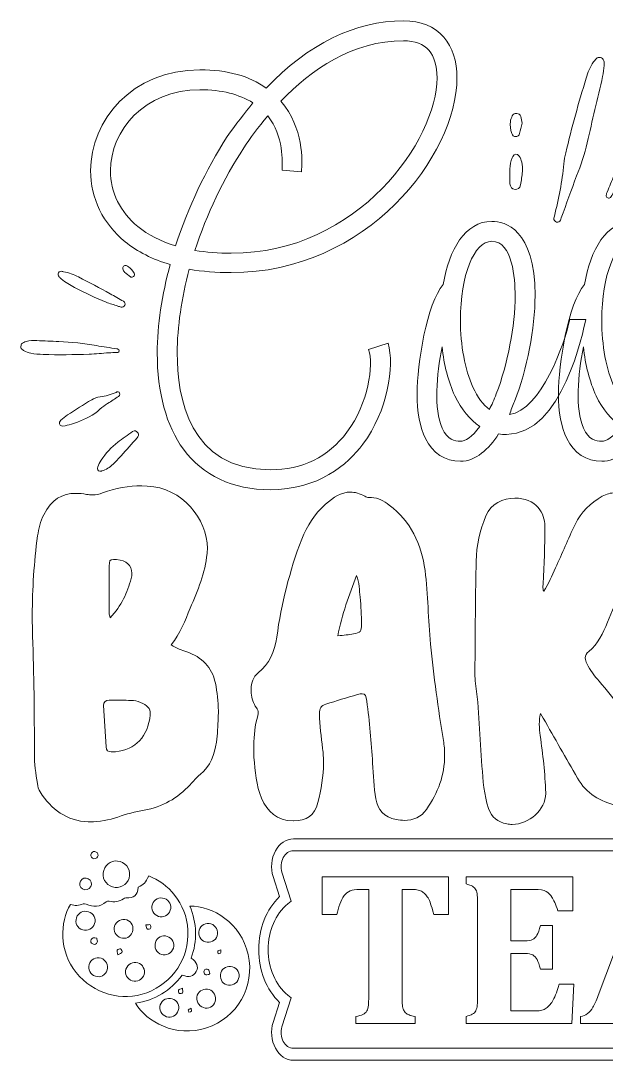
# Model space of a CAD drawing. Header units: inches. Extents: x 77 to 1003, y -951 to -129.
# Drawn here: x 77 to 540, y -951 to -129 of the extents above; entities that cross this region are included whole.
import ezdxf

# ---------------------------------------------------------------- set-up
doc = ezdxf.new("R2010")
doc.units = ezdxf.units.IN
doc.header["$MEASUREMENT"] = 0
doc.layers.add('Layer 1', color=7, linetype='Continuous')

# ---------------------------------------------------------------- blocks, each defined once
blk = doc.blocks.new('block 4')
at = {"layer": 'Layer 1', "lineweight": 0}
for points, knots in [([(206, -467.91), (192.49, -449.45), (185.29, -423.33), (185.29, -391.82), (185.29, -369.76), (188.89, -345.89), (195.64, -322.03), (181.69, -317.98), (169.53, -311.68), (160.08, -304.02), (142.52, -289.62), (132.61, -269.81), (132.61, -247.74), (132.61, -208.57), (165.03, -168.05), (219.06, -168.05), (240.67, -168.05), (258.23, -173.01), (271.28, -182.46), (304.6, -147.79), (341.97, -129.33), (379.79, -129.33), (393.29, -129.33), (404.55, -133.83), (411.75, -142.39), (418.51, -150.04), (422.11, -161.3), (422.11, -174.36), (422.11, -235.59), (350.97, -328.34), (243.82, -328.34), (232.11, -328.34), (220.86, -327.43), (210.5, -325.63), (204.65, -348.6), (201.05, -371.11), (201.05, -391.82), (201.05, -426.49), (210.5, -484.11), (274.43, -484.11), (300.1, -484.11), (320.36, -474.21), (335.21, -454.4), (352.32, -431.44), (356.38, -401.27), (352.32, -389.12), (352.32, -389.12), (367.63, -384.16), (367.63, -384.16), (373.03, -402.17), (367.18, -437.74), (347.82, -463.86), (335.66, -480.06), (312.7, -499.87), (274.43, -499.87), (244.72, -499.87), (221.31, -488.62), (206, -467.91)], [0, 0, 0, 0, 1, 1, 1, 2, 2, 2, 3, 3, 3, 4, 4, 4, 5, 5, 5, 6, 6, 6, 7, 7, 7, 8, 8, 8, 9, 9, 9, 10, 10, 10, 11, 11, 11, 12, 12, 12, 13, 13, 13, 14, 14, 14, 15, 15, 15, 16, 16, 16, 17, 17, 17, 18, 18, 18, 19, 19, 19, 19]), ([(243.82, -313.03), (344.67, -313.03), (406.35, -222.98), (406.35, -174.36), (406.35, -164.9), (404.1, -157.7), (400.05, -152.74), (395.55, -147.79), (388.79, -145.09), (379.79, -145.09), (339.72, -145.09), (306.85, -168.05), (282.99, -192.81), (301, -213.98), (300.1, -240.54), (299.2, -248.64), (299.2, -248.64), (283.89, -247.29), (283.89, -247.29), (284.34, -240.99), (285.24, -220.73), (272.63, -204.52), (264.98, -213.53), (258.68, -222.08), (253.72, -229.73), (237.51, -254.05), (224.46, -282.41), (215, -310.78), (224.01, -312.13), (233.46, -313.03), (243.82, -313.03)], [0, 0, 0, 0, 1, 1, 1, 2, 2, 2, 3, 3, 3, 4, 4, 4, 5, 5, 5, 6, 6, 6, 7, 7, 7, 8, 8, 8, 9, 9, 9, 10, 10, 10, 10]), ([(148.37, -247.74), (148.37, -264.85), (156.02, -280.61), (169.98, -291.87), (178.08, -298.62), (187.99, -303.57), (199.7, -307.17), (209.6, -277.01), (223.56, -247.29), (240.67, -220.73), (247.42, -211.28), (254.17, -202.27), (260.93, -194.17), (250.12, -187.41), (236.16, -183.81), (219.06, -183.81), (174.93, -183.81), (148.37, -216.23), (148.37, -247.74)], [0, 0, 0, 0, 1, 1, 1, 2, 2, 2, 3, 3, 3, 4, 4, 4, 5, 5, 5, 6, 6, 6, 6]), ([(397.34, -459.35), (392.83, -450.8), (390.58, -438.64), (390.58, -423.78), (390.58, -401.27), (398.24, -352.2), (411.29, -337.79), (415.8, -310.33), (428.4, -287.81), (449.56, -287.81), (459.92, -287.81), (483.78, -293.67), (483.78, -346.34), (483.78, -372.46), (477.48, -404.42), (467.57, -430.09), (466.22, -433.24), (464.87, -436.84), (463.52, -440.44), (488.73, -437.29), (507.19, -384.16), (511.24, -365.25), (511.24, -365.25), (523.85, -365.25), (523.85, -365.25), (522.05, -374.26), (505.39, -456.2), (461.27, -456.2), (459.02, -456.2), (457.22, -456.2), (454.97, -455.75), (447.31, -467.91), (436.96, -477.36), (424.8, -477.36), (412.64, -477.36), (402.74, -471.06), (397.34, -459.35)], [0, 0, 0, 0, 1, 1, 1, 2, 2, 2, 3, 3, 3, 4, 4, 4, 5, 5, 5, 6, 6, 6, 7, 7, 7, 8, 8, 8, 9, 9, 9, 10, 10, 10, 11, 11, 11, 12, 12, 12, 12]), ([(508.99, -459.35), (504.48, -450.8), (502.23, -438.64), (502.23, -423.78), (502.23, -401.27), (509.89, -352.2), (522.94, -337.79), (527.44, -310.33), (540.05, -287.81), (561.21, -287.81), (571.57, -287.81), (595.43, -293.67), (595.43, -346.34), (595.43, -372.46), (589.12, -404.42), (579.22, -430.09), (577.87, -433.24), (576.52, -436.84), (575.17, -440.44), (600.38, -437.29), (618.84, -384.16), (622.89, -365.25), (622.89, -365.25), (635.5, -365.25), (635.5, -365.25), (633.7, -374.26), (617.04, -456.2), (572.92, -456.2), (570.67, -456.2), (568.87, -456.2), (566.61, -455.75), (558.96, -467.91), (548.6, -477.36), (536.45, -477.36), (524.29, -477.36), (514.39, -471.06), (508.99, -459.35)], [0, 0, 0, 0, 1, 1, 1, 2, 2, 2, 3, 3, 3, 4, 4, 4, 5, 5, 5, 6, 6, 6, 7, 7, 7, 8, 8, 8, 9, 9, 9, 10, 10, 10, 11, 11, 11, 12, 12, 12, 12]), ([(424.8, -365.7), (424.8, -385.96), (428.4, -404.87), (434.7, -418.83), (438.31, -426.94), (442.81, -432.79), (447.76, -436.39), (449.56, -432.79), (451.36, -428.74), (453.16, -424.23), (462.17, -400.37), (468.02, -370.66), (468.02, -346.34), (468.02, -333.29), (466.22, -303.57), (449.56, -303.57), (435.61, -303.57), (424.8, -330.59), (424.8, -365.7)], [0, 0, 0, 0, 1, 1, 1, 2, 2, 2, 3, 3, 3, 4, 4, 4, 5, 5, 5, 6, 6, 6, 6]), ([(536.45, -365.7), (536.45, -385.96), (540.05, -404.87), (546.35, -418.83), (549.96, -426.94), (554.46, -432.79), (559.41, -436.39), (561.21, -432.79), (563.01, -428.74), (564.81, -424.23), (573.82, -400.37), (579.67, -370.66), (579.67, -346.34), (579.67, -333.29), (577.87, -303.57), (561.21, -303.57), (547.25, -303.57), (536.45, -330.59), (536.45, -365.7)], [0, 0, 0, 0, 1, 1, 1, 2, 2, 2, 3, 3, 3, 4, 4, 4, 5, 5, 5, 6, 6, 6, 6]), ([(410.39, -451.25), (414.44, -460.7), (420.3, -461.6), (424.8, -461.6), (428.4, -461.6), (434.25, -458.45), (440.11, -449.9), (432.45, -444.95), (425.7, -436.39), (420.3, -425.58), (415.35, -414.78), (411.74, -401.27), (410.39, -386.87), (405.89, -409.38), (403.64, -435.94), (410.39, -451.25)], [0, 0, 0, 0, 1, 1, 1, 2, 2, 2, 3, 3, 3, 4, 4, 4, 5, 5, 5, 5]), ([(522.04, -451.25), (526.09, -460.7), (531.95, -461.6), (536.45, -461.6), (540.05, -461.6), (545.9, -458.45), (551.76, -449.9), (544.1, -444.95), (537.35, -436.39), (531.95, -425.58), (526.99, -414.78), (523.39, -401.27), (522.04, -386.87), (517.54, -409.38), (515.29, -435.94), (522.04, -451.25)], [0, 0, 0, 0, 1, 1, 1, 2, 2, 2, 3, 3, 3, 4, 4, 4, 5, 5, 5, 5])]:
    blk.add_open_spline(points, degree=3, knots=knots, dxfattribs=at)
blk = doc.blocks.new('block 6')
at = {"layer": 'Layer 1', "lineweight": 0}
for points, knots in [([(130.73, -762.27), (113.82, -761.71), (101.66, -752.34), (92.71, -738.64), (91.45, -736.83), (90.9, -734.31), (90.62, -732.08), (89.36, -724.25), (88.24, -716.28), (88.24, -708.32), (88.24, -708.32), (88.24, -706.92), (88.24, -706.92), (88.24, -676.45), (87.96, -645.98), (86.84, -615.51), (86.7, -610.06), (86.56, -604.47), (86.56, -599.02), (86.56, -578.06), (87.96, -557.23), (90.76, -536.41), (91.59, -530.68), (92.99, -524.95), (95.65, -519.64), (101.94, -507.34), (110.18, -502.73), (120.94, -502.73), (123.6, -502.73), (126.54, -503), (129.47, -503.56), (131.15, -503.84), (132.69, -503.98), (134.22, -503.98), (136.88, -503.98), (139.53, -503.56), (142.05, -502.45), (152.25, -498.39), (162.73, -496.86), (173.22, -496.86), (173.22, -496.86), (177.41, -496.99), (177.41, -496.99), (205.08, -498.25), (224.93, -522.99), (224.93, -546.33), (224.93, -547.59), (224.79, -548.99), (224.65, -550.38), (223.11, -565.62), (217.38, -579.59), (211.37, -593.43), (207.18, -603.21), (203.68, -613.56), (196.28, -622.36), (200.75, -625.44), (204.66, -626.56), (208.58, -627.95), (220.46, -632.15), (228.42, -639.83), (231.22, -652.69), (232.75, -659.96), (233.59, -667.22), (233.59, -674.63), (233.59, -674.63), (233.45, -680.22), (233.45, -680.22), (233.17, -686.51), (232.89, -692.94), (232.06, -699.37), (230.66, -709.15), (227.3, -718.1), (219.2, -724.81), (216.26, -727.18), (213.89, -730.26), (211.23, -733.05), (201.31, -743.68), (189.43, -750.52), (175.03, -753.18), (167.91, -754.44), (160.92, -756.12), (154.21, -758.49), (147.08, -761), (139.53, -762.27), (131.99, -762.27), (131.99, -762.27), (130.73, -762.27), (130.73, -762.27)], [0, 0, 0, 0, 1, 1, 1, 2, 2, 2, 3, 3, 3, 4, 4, 4, 5, 5, 5, 6, 6, 6, 7, 7, 7, 8, 8, 8, 9, 9, 9, 10, 10, 10, 11, 11, 11, 12, 12, 12, 13, 13, 13, 14, 14, 14, 15, 15, 15, 16, 16, 16, 17, 17, 17, 18, 18, 18, 19, 19, 19, 20, 20, 20, 21, 21, 21, 22, 22, 22, 23, 23, 23, 24, 24, 24, 25, 25, 25, 26, 26, 26, 27, 27, 27, 28, 28, 28, 29, 29, 29, 29]), ([(292.59, -761.57), (279.73, -761.57), (272.46, -754.3), (267.71, -743.68), (263.38, -733.47), (262.54, -722.29), (261.7, -711.39), (261.7, -711.39), (261.7, -702.03), (261.7, -702.03), (261.7, -694.06), (262.4, -686.09), (264.64, -678.55), (264.92, -677.71), (265.06, -676.87), (265.06, -676.03), (265.06, -674.63), (264.64, -673.37), (263.66, -672.12), (261.14, -668.76), (260.03, -664.71), (259.61, -660.66), (259.47, -659.54), (259.47, -658.42), (259.47, -657.44), (259.47, -652.41), (261, -647.94), (265.06, -644.58), (274, -637.18), (278.06, -628.09), (279.73, -616.35), (283.36, -589.94), (289.79, -564.08), (299.44, -539.06), (303.49, -528.3), (309.78, -519.08), (318.17, -511.39), (324.32, -505.8), (330.75, -501.75), (337.87, -501.75), (341.51, -501.75), (345.28, -502.73), (349.33, -505.1), (350.31, -505.66), (351.43, -506.08), (352.55, -506.08), (352.55, -506.08), (354.5, -506.08), (354.5, -506.08), (359.96, -506.08), (364.29, -508.74), (368.48, -511.95), (385.67, -524.81), (394.06, -542.7), (396.85, -563.66), (399.51, -582.95), (399.23, -602.52), (401.18, -621.8), (403.84, -647.38), (407.19, -672.68), (411.39, -697.97), (412.09, -702.03), (412.37, -705.94), (412.37, -709.71), (412.37, -725.23), (407.19, -739.48), (397.97, -752.48), (393.78, -758.63), (387.63, -761.14), (380.5, -761.14), (378.54, -761.14), (376.31, -761), (374.07, -760.59), (364.43, -758.77), (359.54, -752.76), (358, -744.24), (356.46, -734.87), (356.18, -725.37), (355.48, -715.86), (354.36, -699.51), (353.11, -683.16), (350.87, -666.94), (350.31, -662.75), (349.61, -661.07), (347.24, -661.07), (346.26, -661.07), (345.14, -661.35), (343.46, -661.77), (335.08, -664.01), (326.83, -666.81), (318.45, -669.32), (314.67, -670.44), (313.41, -672.95), (313.41, -676.87), (313.69, -686.09), (314.81, -695.32), (315.93, -704.4), (316.49, -708.18), (316.63, -711.95), (316.63, -715.72), (316.63, -726.35), (314.95, -736.69), (312.3, -747.03), (309.78, -757.37), (303.21, -761.57), (292.87, -761.57), (292.87, -761.57), (292.59, -761.57), (292.59, -761.57)], [0, 0, 0, 0, 1, 1, 1, 2, 2, 2, 3, 3, 3, 4, 4, 4, 5, 5, 5, 6, 6, 6, 7, 7, 7, 8, 8, 8, 9, 9, 9, 10, 10, 10, 11, 11, 11, 12, 12, 12, 13, 13, 13, 14, 14, 14, 15, 15, 15, 16, 16, 16, 17, 17, 17, 18, 18, 18, 19, 19, 19, 20, 20, 20, 21, 21, 21, 22, 22, 22, 23, 23, 23, 24, 24, 24, 25, 25, 25, 26, 26, 26, 27, 27, 27, 28, 28, 28, 29, 29, 29, 30, 30, 30, 31, 31, 31, 32, 32, 32, 33, 33, 33, 34, 34, 34, 35, 35, 35, 36, 36, 36, 36]), ([(461.44, -763.94), (454.45, -762.54), (449.42, -758.77), (447.04, -751.78), (443.41, -740.88), (442.71, -729.56), (441.87, -718.38), (440.2, -695.88), (439.64, -673.37), (436.56, -651.01), (436.28, -648.5), (436.14, -645.84), (436.14, -643.19), (436.14, -639.41), (436.42, -635.5), (436.42, -631.73), (436.56, -606.71), (436.7, -581.55), (437.26, -556.39), (437.4, -544.09), (440.2, -532.08), (444.95, -520.62), (449, -510.83), (458.64, -506.5), (467.87, -506.5), (475.28, -506.5), (482.54, -509.29), (486.32, -514.05), (489.95, -518.52), (491.49, -523.27), (491.49, -528.86), (491.35, -543.95), (491.35, -559.05), (490.09, -574.14), (490.09, -574.14), (489.95, -576.66), (489.95, -576.66), (489.95, -577.78), (490.09, -578.76), (490.65, -580.15), (494.7, -574.14), (497.08, -567.71), (499.87, -561.7), (505.19, -550.24), (510.08, -538.78), (515.39, -527.32), (519.86, -517.4), (527.69, -510.41), (536.91, -505.1), (540.27, -503.28), (543.48, -502.31), (546.84, -502.31), (549.63, -502.31), (552.56, -503), (555.36, -504.4), (558.15, -505.8), (560.95, -506.92), (563.6, -508.46), (569.75, -512.23), (572.97, -517.54), (572.97, -523.97), (572.97, -525.51), (572.83, -527.04), (572.41, -528.72), (570.45, -537.52), (566.82, -545.91), (563.05, -554.02), (555.36, -570.65), (547.81, -587.56), (540.97, -604.61), (537.47, -613.28), (533.7, -621.66), (526.15, -627.67), (524.33, -629.21), (523.49, -631.03), (523.49, -632.84), (523.49, -634.24), (524.05, -635.78), (524.75, -637.32), (527.27, -642.49), (530.62, -646.82), (534.4, -651.15), (546.56, -664.85), (556.62, -679.94), (564.58, -696.44), (568.5, -704.4), (570.17, -712.65), (570.17, -721.03), (570.17, -726.49), (569.47, -732.08), (568.08, -737.67), (566.12, -746.05), (561.37, -750.25), (554.1, -750.25), (552.42, -750.25), (550.61, -749.97), (548.51, -749.55), (535.37, -746.33), (524.19, -740.04), (517.34, -727.74), (508.26, -711.95), (499.18, -696.16), (490.23, -680.36), (490.23, -680.36), (488, -676.73), (488, -676.73), (487.44, -679.66), (487.16, -682.46), (487.16, -685.25), (487.16, -688.33), (487.44, -691.26), (487.86, -694.2), (489.95, -709.15), (491.77, -724.11), (492.19, -739.34), (492.19, -739.34), (492.19, -739.9), (492.19, -739.9), (492.19, -752.9), (478.77, -764.36), (465.77, -764.36), (464.38, -764.36), (462.84, -764.22), (461.44, -763.94)], [0, 0, 0, 0, 1, 1, 1, 2, 2, 2, 3, 3, 3, 4, 4, 4, 5, 5, 5, 6, 6, 6, 7, 7, 7, 8, 8, 8, 9, 9, 9, 10, 10, 10, 11, 11, 11, 12, 12, 12, 13, 13, 13, 14, 14, 14, 15, 15, 15, 16, 16, 16, 17, 17, 17, 18, 18, 18, 19, 19, 19, 20, 20, 20, 21, 21, 21, 22, 22, 22, 23, 23, 23, 24, 24, 24, 25, 25, 25, 26, 26, 26, 27, 27, 27, 28, 28, 28, 29, 29, 29, 30, 30, 30, 31, 31, 31, 32, 32, 32, 33, 33, 33, 34, 34, 34, 35, 35, 35, 36, 36, 36, 37, 37, 37, 38, 38, 38, 39, 39, 39, 40, 40, 40, 41, 41, 41, 41]), ([(164.69, -569.95), (165.11, -568.55), (165.25, -567.15), (165.25, -565.9), (165.25, -559.61), (160.92, -555.55), (153.23, -555.13), (153.23, -555.13), (150.71, -555), (150.71, -555), (147.64, -555), (147.36, -555.97), (147.36, -560.31), (147.22, -572.75), (147.22, -585.32), (147.22, -597.76), (147.22, -598.46), (147.64, -599.16), (148.2, -600.98), (157, -591.61), (161.76, -581.27), (164.69, -569.95)], [0, 0, 0, 0, 1, 1, 1, 2, 2, 2, 3, 3, 3, 4, 4, 4, 5, 5, 5, 6, 6, 6, 7, 7, 7, 7]), ([(340.39, -613.84), (345.7, -613), (346.68, -611.88), (346.68, -606.15), (346.54, -599.16), (346.4, -591.89), (345.56, -584.9), (344.86, -579.17), (345.14, -573.3), (342.62, -567.71), (337.03, -583.09), (331.02, -598.32), (327.95, -615.37), (332.84, -614.81), (336.62, -614.4), (340.39, -613.84)], [0, 0, 0, 0, 1, 1, 1, 2, 2, 2, 3, 3, 3, 4, 4, 4, 5, 5, 5, 5]), ([(179.37, -680.92), (179.65, -679.52), (179.79, -678.27), (179.79, -677.01), (179.79, -672.54), (177.55, -670.3), (172.1, -667.92), (167.21, -665.83), (162.03, -666.53), (157, -666.11), (157, -666.11), (147.36, -666.11), (147.36, -666.11), (144.56, -666.11), (142.89, -667.5), (142.89, -670.44), (142.89, -670.44), (144.84, -703.14), (144.84, -703.14), (144.98, -705.94), (146.52, -707.06), (148.9, -707.06), (148.9, -707.06), (149.32, -707.06), (149.32, -707.06), (165.67, -706.78), (176.71, -697.13), (179.37, -680.92)], [0, 0, 0, 0, 1, 1, 1, 2, 2, 2, 3, 3, 3, 4, 4, 4, 5, 5, 5, 6, 6, 6, 7, 7, 7, 8, 8, 8, 9, 9, 9, 9])]:
    blk.add_open_spline(points, degree=3, knots=knots, dxfattribs=at)
blk = doc.blocks.new('block 7')
at = {"layer": 'Layer 1', "lineweight": 0}
blk.add_lwpolyline([(555.86, -875.82), (586.44, -875.82), (572.85, -827.99), (555.86, -875.82)], dxfattribs=at)
for points, knots in [([(342.1, -921.7), (342.1, -921.7), (342.1, -916.09), (342.1, -916.09), (344.48, -915.7), (346.36, -915.17), (347.75, -914.52), (349.13, -913.87), (350.17, -912.95), (350.85, -911.76), (351.53, -910.57), (351.95, -909.05), (352.12, -907.21), (352.29, -905.37), (352.38, -903.09), (352.38, -900.38), (352.38, -900.38), (352.38, -815.67), (352.38, -815.67), (352.38, -815.67), (345.49, -815.67), (345.49, -815.67), (342.1, -815.67), (339.49, -816.07), (337.68, -816.86), (335.86, -817.65), (334.29, -818.9), (332.96, -820.6), (331.63, -822.3), (330.49, -824.58), (329.52, -827.44), (328.56, -830.3), (327.77, -833), (327.14, -835.55), (327.14, -835.55), (315.5, -835.55), (315.5, -835.55), (315.5, -835.55), (315.5, -805.73), (315.5, -805.73), (315.5, -805.73), (415.5, -805.73), (415.5, -805.73), (415.5, -805.73), (415.5, -835.55), (415.5, -835.55), (415.5, -835.55), (403.86, -835.55), (403.86, -835.55), (402.79, -831.7), (401.94, -828.87), (401.31, -827.05), (400.69, -825.24), (400, -823.7), (399.23, -822.42), (398.47, -821.15), (397.66, -820.09), (396.81, -819.24), (395.96, -818.39), (395.05, -817.71), (394.09, -817.2), (393.13, -816.69), (391.93, -816.31), (390.48, -816.05), (389.04, -815.8), (387.15, -815.67), (384.83, -815.67), (384.83, -815.67), (378.71, -815.67), (378.71, -815.67), (378.71, -815.67), (378.71, -900.38), (378.71, -900.38), (378.71, -903.38), (378.8, -905.66), (378.97, -907.21), (379.14, -908.77), (379.45, -910.03), (379.9, -910.99), (380.36, -911.96), (380.91, -912.74), (381.56, -913.33), (382.21, -913.93), (383.12, -914.46), (384.28, -914.94), (385.44, -915.43), (387.01, -915.81), (389, -916.09), (389, -916.09), (389, -921.7), (389, -921.7), (389, -921.7), (342.1, -921.7), (342.1, -921.7)], [0, 0, 0, 0, 1, 1, 1, 2, 2, 2, 3, 3, 3, 4, 4, 4, 5, 5, 5, 6, 6, 6, 7, 7, 7, 8, 8, 8, 9, 9, 9, 10, 10, 10, 11, 11, 11, 12, 12, 12, 13, 13, 13, 14, 14, 14, 15, 15, 15, 16, 16, 16, 17, 17, 17, 18, 18, 18, 19, 19, 19, 20, 20, 20, 21, 21, 21, 22, 22, 22, 23, 23, 23, 24, 24, 24, 25, 25, 25, 26, 26, 26, 27, 27, 27, 28, 28, 28, 29, 29, 29, 30, 30, 30, 31, 31, 31, 31]), ([(513.55, -805.73), (513.55, -805.73), (513.55, -832.75), (513.55, -832.75), (513.55, -832.75), (501.91, -832.75), (501.91, -832.75), (500.04, -827.37), (498.45, -823.73), (497.15, -821.83), (495.85, -819.93), (494.29, -818.43), (492.48, -817.33), (490.66, -816.22), (487.58, -815.67), (483.22, -815.67), (483.22, -815.67), (464.69, -815.67), (464.69, -815.67), (464.69, -815.67), (464.69, -856.45), (464.69, -856.45), (464.69, -856.45), (475.91, -856.45), (475.91, -856.45), (478.4, -856.45), (480.35, -856.1), (481.77, -855.39), (483.19, -854.68), (484.36, -853.51), (485.3, -851.86), (486.23, -850.22), (487.12, -847.67), (487.97, -844.22), (487.97, -844.22), (497.57, -844.22), (497.57, -844.22), (497.57, -844.22), (497.57, -878.71), (497.57, -878.71), (497.57, -878.71), (487.97, -878.71), (487.97, -878.71), (487.18, -875.43), (486.3, -872.92), (485.34, -871.19), (484.38, -869.46), (483.23, -868.23), (481.9, -867.49), (480.57, -866.76), (478.57, -866.39), (475.91, -866.39), (475.91, -866.39), (464.69, -866.39), (464.69, -866.39), (464.69, -866.39), (464.69, -911.76), (464.69, -911.76), (464.69, -911.76), (483.13, -911.76), (483.13, -911.76), (485.11, -911.76), (486.78, -911.63), (488.14, -911.38), (489.5, -911.12), (490.72, -910.68), (491.8, -910.06), (492.87, -909.44), (493.9, -908.59), (494.9, -907.51), (495.89, -906.44), (496.77, -905.27), (497.53, -904.03), (498.3, -902.78), (499.1, -901.14), (499.95, -899.1), (500.8, -897.06), (501.74, -894.26), (502.76, -890.69), (502.76, -890.69), (514.4, -890.69), (514.4, -890.69), (514.4, -890.69), (512.78, -921.7), (512.78, -921.7), (512.78, -921.7), (429.27, -921.7), (429.27, -921.7), (429.27, -921.7), (429.27, -916.09), (429.27, -916.09), (431.36, -915.53), (433.02, -914.92), (434.23, -914.27), (435.45, -913.62), (436.36, -912.71), (436.95, -911.55), (437.55, -910.39), (437.93, -908.91), (438.1, -907.13), (438.27, -905.34), (438.36, -903.09), (438.36, -900.38), (438.36, -900.38), (438.36, -827.14), (438.36, -827.14), (438.36, -824.48), (438.28, -822.24), (438.14, -820.43), (438, -818.61), (437.63, -817.14), (437.04, -816.01), (436.44, -814.88), (435.54, -813.96), (434.32, -813.25), (433.1, -812.54), (431.42, -811.9), (429.27, -811.34), (429.27, -811.34), (429.27, -805.73), (429.27, -805.73), (429.27, -805.73), (513.55, -805.73), (513.55, -805.73)], [0, 0, 0, 0, 1, 1, 1, 2, 2, 2, 3, 3, 3, 4, 4, 4, 5, 5, 5, 6, 6, 6, 7, 7, 7, 8, 8, 8, 9, 9, 9, 10, 10, 10, 11, 11, 11, 12, 12, 12, 13, 13, 13, 14, 14, 14, 15, 15, 15, 16, 16, 16, 17, 17, 17, 18, 18, 18, 19, 19, 19, 20, 20, 20, 21, 21, 21, 22, 22, 22, 23, 23, 23, 24, 24, 24, 25, 25, 25, 26, 26, 26, 27, 27, 27, 28, 28, 28, 29, 29, 29, 30, 30, 30, 31, 31, 31, 32, 32, 32, 33, 33, 33, 34, 34, 34, 35, 35, 35, 36, 36, 36, 37, 37, 37, 38, 38, 38, 39, 39, 39, 40, 40, 40, 41, 41, 41, 41]), ([(588.91, -885.76), (588.91, -885.76), (552.63, -885.76), (552.63, -885.76), (552.63, -885.76), (549.82, -893.83), (549.82, -893.83), (549.03, -896.1), (548.38, -898.29), (547.87, -900.42), (547.36, -902.54), (547.11, -904.79), (547.11, -907.17), (547.11, -912.72), (550.05, -915.7), (555.94, -916.09), (555.94, -916.09), (555.94, -921.7), (555.94, -921.7), (555.94, -921.7), (519.66, -921.7), (519.66, -921.7), (519.66, -921.7), (519.66, -916.09), (519.66, -916.09), (521.76, -915.87), (523.6, -915.13), (525.19, -913.88), (526.77, -912.64), (528.22, -910.94), (529.52, -908.79), (530.82, -906.63), (532.21, -903.55), (533.68, -899.53), (533.68, -899.53), (569.11, -805.13), (569.11, -805.13), (569.11, -805.13), (591.8, -805.13), (591.8, -805.13), (591.8, -805.13), (619.83, -900.29), (619.83, -900.29), (621.08, -904.54), (622.13, -907.55), (622.97, -909.34), (623.83, -911.12), (624.93, -912.57), (626.29, -913.67), (627.65, -914.78), (629.54, -915.58), (631.98, -916.09), (631.98, -916.09), (631.98, -921.7), (631.98, -921.7), (631.98, -921.7), (585.08, -921.7), (585.08, -921.7), (585.08, -921.7), (585.08, -916.09), (585.08, -916.09), (588.03, -915.75), (590.21, -914.93), (591.62, -913.63), (593.04, -912.33), (593.75, -910.49), (593.75, -908.11), (593.75, -906.35), (593.55, -904.4), (593.15, -902.24), (592.76, -900.09), (592.1, -897.37), (591.2, -894.09), (591.2, -894.09), (588.91, -885.76), (588.91, -885.76)], [0, 0, 0, 0, 1, 1, 1, 2, 2, 2, 3, 3, 3, 4, 4, 4, 5, 5, 5, 6, 6, 6, 7, 7, 7, 8, 8, 8, 9, 9, 9, 10, 10, 10, 11, 11, 11, 12, 12, 12, 13, 13, 13, 14, 14, 14, 15, 15, 15, 16, 16, 16, 17, 17, 17, 18, 18, 18, 19, 19, 19, 20, 20, 20, 21, 21, 21, 22, 22, 22, 23, 23, 23, 24, 24, 24, 25, 25, 25, 25]), ([(772.76, -811.34), (769.76, -812.18), (767.72, -813.11), (766.64, -814.1), (765.57, -815.09), (764.82, -816.42), (764.39, -818.09), (763.97, -819.76), (763.75, -822.72), (763.75, -826.97), (763.75, -826.97), (763.75, -900.46), (763.75, -900.46), (763.75, -903.92), (763.93, -906.65), (764.27, -908.66), (764.61, -910.67), (765.3, -912.2), (766.35, -913.25), (767.39, -914.3), (769.53, -915.24), (772.76, -916.09), (772.76, -916.09), (772.76, -921.7), (772.76, -921.7), (772.76, -921.7), (729.17, -921.7), (729.17, -921.7), (729.17, -921.7), (729.17, -916.09), (729.17, -916.09), (731.67, -915.41), (733.4, -914.82), (734.36, -914.31), (735.32, -913.8), (736.07, -913.13), (736.61, -912.31), (737.15, -911.49), (737.55, -910.25), (737.8, -908.57), (738.05, -906.9), (738.18, -904.14), (738.18, -900.29), (738.18, -900.29), (738.18, -858.66), (738.18, -858.66), (738.18, -854.07), (738.27, -848.66), (738.44, -842.43), (738.61, -836.2), (738.78, -831.78), (738.95, -829.18), (738.95, -829.18), (737.16, -829.18), (737.16, -829.18), (736.48, -831.44), (735.76, -833.67), (735, -835.85), (734.23, -838.03), (732.8, -841.92), (730.71, -847.53), (730.71, -847.53), (707.94, -908.87), (707.94, -908.87), (707.94, -908.87), (692.98, -908.87), (692.98, -908.87), (692.98, -908.87), (669.02, -839.97), (669.02, -839.97), (667.61, -836.06), (666.36, -832.18), (665.29, -828.33), (665.29, -828.33), (663.76, -828.33), (663.76, -828.33), (664.32, -837.67), (664.61, -848.72), (664.61, -861.46), (664.61, -861.46), (664.61, -900.54), (664.61, -900.54), (664.61, -904.74), (664.8, -907.65), (665.2, -909.29), (665.6, -910.94), (666.39, -912.3), (667.58, -913.37), (668.77, -914.45), (670.84, -915.36), (673.78, -916.09), (673.78, -916.09), (673.78, -921.7), (673.78, -921.7), (673.78, -921.7), (641.67, -921.7), (641.67, -921.7), (641.67, -921.7), (641.67, -916.09), (641.67, -916.09), (643.76, -915.53), (645.42, -914.9), (646.64, -914.22), (647.85, -913.54), (648.77, -912.64), (649.4, -911.5), (650.02, -910.37), (650.4, -908.93), (650.55, -907.17), (650.69, -905.42), (650.76, -903.18), (650.76, -900.46), (650.76, -900.46), (650.76, -826.97), (650.76, -826.97), (650.76, -822.66), (650.57, -819.72), (650.21, -818.13), (649.84, -816.55), (649.11, -815.25), (648.04, -814.23), (646.96, -813.2), (644.84, -812.24), (641.67, -811.34), (641.67, -811.34), (641.67, -805.73), (641.67, -805.73), (641.67, -805.73), (683.89, -805.73), (683.89, -805.73), (683.89, -805.73), (707.43, -875.48), (707.43, -875.48), (707.43, -875.48), (732.92, -805.73), (732.92, -805.73), (732.92, -805.73), (772.76, -805.73), (772.76, -805.73), (772.76, -805.73), (772.76, -811.34), (772.76, -811.34)], [0, 0, 0, 0, 1, 1, 1, 2, 2, 2, 3, 3, 3, 4, 4, 4, 5, 5, 5, 6, 6, 6, 7, 7, 7, 8, 8, 8, 9, 9, 9, 10, 10, 10, 11, 11, 11, 12, 12, 12, 13, 13, 13, 14, 14, 14, 15, 15, 15, 16, 16, 16, 17, 17, 17, 18, 18, 18, 19, 19, 19, 20, 20, 20, 21, 21, 21, 22, 22, 22, 23, 23, 23, 24, 24, 24, 25, 25, 25, 26, 26, 26, 27, 27, 27, 28, 28, 28, 29, 29, 29, 30, 30, 30, 31, 31, 31, 32, 32, 32, 33, 33, 33, 34, 34, 34, 35, 35, 35, 36, 36, 36, 37, 37, 37, 38, 38, 38, 39, 39, 39, 40, 40, 40, 41, 41, 41, 42, 42, 42, 43, 43, 43, 44, 44, 44, 45, 45, 45, 46, 46, 46, 47, 47, 47, 47])]:
    blk.add_open_spline(points, degree=3, knots=knots, dxfattribs=at)
blk = doc.blocks.new('block 9')
at = {"layer": 'Layer 1', "lineweight": 0}
for points, knots in [([(798.41, -950.67), (798.41, -950.67), (292.91, -950.67), (292.91, -950.67), (287.18, -950.67), (281.85, -947.09), (278.63, -941.11), (275.41, -935.12), (274.76, -927.53), (276.87, -920.81), (276.87, -920.81), (281.85, -905.01), (281.85, -905.01), (271.57, -895.06), (265.52, -879.7), (265.52, -863.21), (265.52, -846.72), (271.57, -831.37), (281.85, -821.42), (281.85, -821.42), (276.87, -805.62), (276.87, -805.62), (274.76, -798.89), (275.41, -791.31), (278.63, -785.32), (281.85, -779.34), (287.18, -775.76), (292.91, -775.76), (292.91, -775.76), (798.41, -775.76), (798.41, -775.76), (804.3, -775.76), (809.72, -779.5), (812.92, -785.76), (816.11, -792.02), (816.56, -799.8), (814.12, -806.58), (814.12, -806.58), (808.84, -821.23), (808.84, -821.23), (819.25, -831.17), (825.38, -846.58), (825.38, -863.21), (825.38, -879.85), (819.25, -895.26), (808.84, -905.2), (808.84, -905.2), (814.12, -919.85), (814.12, -919.85), (816.56, -926.63), (816.11, -934.41), (812.92, -940.67), (809.72, -946.93), (804.3, -950.67), (798.41, -950.67)], [0, 0, 0, 0, 1, 1, 1, 2, 2, 2, 3, 3, 3, 4, 4, 4, 5, 5, 5, 6, 6, 6, 7, 7, 7, 8, 8, 8, 9, 9, 9, 10, 10, 10, 11, 11, 11, 12, 12, 12, 13, 13, 13, 14, 14, 14, 15, 15, 15, 16, 16, 16, 17, 17, 17, 18, 18, 18, 18]), ([(292.91, -785.19), (289.61, -785.19), (286.66, -787.17), (284.81, -790.61), (282.95, -794.06), (282.59, -798.26), (283.81, -802.13), (283.81, -802.13), (291, -824.95), (291, -824.95), (291, -824.95), (288.45, -827.06), (288.45, -827.06), (278.77, -835.09), (272.98, -848.61), (272.98, -863.21), (272.98, -877.81), (278.77, -891.33), (288.45, -899.37), (288.45, -899.37), (291, -901.48), (291, -901.48), (291, -901.48), (283.81, -924.3), (283.81, -924.3), (282.59, -928.17), (282.95, -932.37), (284.81, -935.81), (286.66, -939.26), (289.61, -941.24), (292.91, -941.24), (292.91, -941.24), (798.41, -941.24), (798.41, -941.24), (801.8, -941.24), (804.8, -939.17), (806.64, -935.57), (808.48, -931.96), (808.73, -927.65), (807.32, -923.75), (807.32, -923.75), (799.43, -901.82), (799.43, -901.82), (799.43, -901.82), (802.14, -899.61), (802.14, -899.61), (812.02, -891.6), (817.91, -878), (817.91, -863.21), (817.91, -848.43), (812.02, -834.82), (802.14, -826.81), (802.14, -826.81), (799.43, -824.61), (799.43, -824.61), (799.43, -824.61), (807.32, -802.68), (807.32, -802.68), (808.73, -798.77), (808.48, -794.47), (806.64, -790.86), (804.8, -787.26), (801.8, -785.19), (798.41, -785.19), (798.41, -785.19), (292.91, -785.19), (292.91, -785.19)], [0, 0, 0, 0, 1, 1, 1, 2, 2, 2, 3, 3, 3, 4, 4, 4, 5, 5, 5, 6, 6, 6, 7, 7, 7, 8, 8, 8, 9, 9, 9, 10, 10, 10, 11, 11, 11, 12, 12, 12, 13, 13, 13, 14, 14, 14, 15, 15, 15, 16, 16, 16, 17, 17, 17, 18, 18, 18, 19, 19, 19, 20, 20, 20, 21, 21, 21, 22, 22, 22, 22])]:
    blk.add_open_spline(points, degree=3, knots=knots, dxfattribs=at)
blk = doc.blocks.new('block 8')
at = {"layer": 'Layer 1'}
blk.add_blockref('block 9', (0, 0), dxfattribs=at)
blk = doc.blocks.new('block 17')
at = {"layer": 'Layer 1', "lineweight": 0}
for points, knots in [([(126.78, -827.14), (127.44, -826.88), (128.44, -826.93), (129.07, -827.25), (134.83, -830.17), (140.01, -829.62), (145.05, -825.56), (145.59, -825.12), (146.6, -824.86), (147.26, -825.03), (151.34, -826.04), (155.08, -825.41), (158.57, -823.09), (159.12, -822.73), (159.79, -822.27), (160.39, -822.29), (167.22, -822.54), (169.68, -820.48), (170.14, -814.05), (174.82, -811.75), (176.13, -810.36), (178.61, -805.06), (193.62, -810.59), (208.29, -826.29), (209.52, -847.97), (210.77, -869.79), (197.78, -889.47), (176.99, -897.34), (157.45, -904.73), (134.72, -898.26), (121.24, -881.35), (107.6, -864.23), (108.31, -841.77), (116.68, -827.58), (120.2, -828.83), (123.49, -828.42), (126.78, -827.14)], [0, 0, 0, 0, 1, 1, 1, 2, 2, 2, 3, 3, 3, 4, 4, 4, 5, 5, 5, 6, 6, 6, 7, 7, 7, 8, 8, 8, 9, 9, 9, 10, 10, 10, 11, 11, 11, 12, 12, 12, 12]), ([(192.36, -823.49), (188.69, -821.36), (184.17, -822.52), (182.05, -826.13), (180, -829.61), (181.34, -834.4), (184.93, -836.4), (188.46, -838.38), (192.97, -837.1), (194.98, -833.57), (197.04, -829.95), (195.9, -825.55), (192.36, -823.49)], [0, 0, 0, 0, 1, 1, 1, 2, 2, 2, 3, 3, 3, 4, 4, 4, 4]), ([(132.26, -833.94), (128.64, -831.96), (124.04, -833.2), (122.15, -836.67), (120, -840.62), (121.21, -845.01), (125.02, -847.09), (128.76, -849.14), (133.18, -847.85), (135.22, -844.12), (137.27, -840.4), (135.98, -835.98), (132.26, -833.94)], [0, 0, 0, 0, 1, 1, 1, 2, 2, 2, 3, 3, 3, 4, 4, 4, 4]), ([(165.04, -850.74), (167.2, -847.08), (166.12, -842.55), (162.56, -840.44), (158.94, -838.28), (154.28, -839.56), (152.15, -843.3), (150.09, -846.94), (151.37, -851.16), (155.23, -853.39), (158.67, -855.38), (162.97, -854.22), (165.04, -850.74)], [0, 0, 0, 0, 1, 1, 1, 2, 2, 2, 3, 3, 3, 4, 4, 4, 4]), ([(177.62, -847), (178.16, -847.34), (179.82, -846.93), (180.07, -846.41), (180.41, -845.71), (180.19, -844.22), (179.64, -843.75), (179.11, -843.3), (177.84, -843.72), (176.17, -843.79), (176.82, -845.35), (176.96, -846.59), (177.62, -847)], [0, 0, 0, 0, 1, 1, 1, 2, 2, 2, 3, 3, 3, 4, 4, 4, 4]), ([(133.11, -855.33), (132.44, -856.81), (132.89, -858.04), (134.35, -858.8), (135.97, -859.64), (137.41, -859.04), (137.9, -857.52), (138.24, -856.47), (137.61, -855.12), (137.47, -854.26), (135.18, -853.43), (133.84, -853.71), (133.11, -855.33)], [0, 0, 0, 0, 1, 1, 1, 2, 2, 2, 3, 3, 3, 4, 4, 4, 4]), ([(184.44, -856.19), (182.45, -859.75), (183.74, -864.52), (187.24, -866.5), (190.74, -868.48), (195.42, -867.1), (197.45, -863.49), (199.53, -859.8), (198.26, -855.44), (194.49, -853.37), (190.93, -851.41), (186.41, -852.68), (184.44, -856.19)], [0, 0, 0, 0, 1, 1, 1, 2, 2, 2, 3, 3, 3, 4, 4, 4, 4]), ([(157.42, -865.47), (157.68, -864.71), (157.12, -863.08), (156.46, -862.73), (155.81, -862.4), (154.16, -862.93), (153.71, -863.6), (153.29, -864.21), (153.86, -865.51), (154.12, -867.33), (155.77, -866.46), (157.17, -866.17), (157.42, -865.47)], [0, 0, 0, 0, 1, 1, 1, 2, 2, 2, 3, 3, 3, 4, 4, 4, 4]), ([(145.2, -880.72), (147.12, -877.16), (145.81, -872.67), (142.26, -870.69), (138.71, -868.7), (133.9, -870.13), (132.03, -873.71), (130.13, -877.35), (131.46, -881.74), (135.06, -883.72), (138.79, -885.78), (143.16, -884.49), (145.2, -880.72)], [0, 0, 0, 0, 1, 1, 1, 2, 2, 2, 3, 3, 3, 4, 4, 4, 4]), ([(164.12, -887.34), (167.72, -889.35), (172.46, -887.97), (174.34, -884.37), (176.19, -880.8), (174.83, -876.24), (171.33, -874.28), (167.74, -872.27), (163.19, -873.64), (161.17, -877.36), (159.2, -880.98), (160.48, -885.3), (164.12, -887.34)], [0, 0, 0, 0, 1, 1, 1, 2, 2, 2, 3, 3, 3, 4, 4, 4, 4])]:
    blk.add_open_spline(points, degree=3, knots=knots, dxfattribs=at)
blk = doc.blocks.new('block 18')
at = {"layer": 'Layer 1', "lineweight": 0}
for points, knots in [([(257.15, -867.2), (262.71, -892.28), (248.41, -917.28), (224.21, -925.11), (199.75, -933.02), (176.83, -920.37), (168.21, -905.68), (183.44, -903.19), (195.67, -895.72), (204.99, -883.49), (210.51, -885.48), (214.12, -884.51), (216.18, -880.47), (218.06, -876.8), (216.67, -873.1), (212.16, -870.04), (217.03, -856.25), (216.67, -842.5), (211.11, -828.88), (228.94, -828.71), (251.6, -842.14), (257.15, -867.2)], [0, 0, 0, 0, 1, 1, 1, 2, 2, 2, 3, 3, 3, 4, 4, 4, 5, 5, 5, 6, 6, 6, 7, 7, 7, 7]), ([(232.1, -853.63), (233.99, -850.1), (232.63, -845.49), (229.13, -843.56), (225.5, -841.56), (221, -842.92), (218.95, -846.64), (216.98, -850.22), (218.28, -854.59), (221.92, -856.6), (225.59, -858.63), (230.14, -857.3), (232.1, -853.63)], [0, 0, 0, 0, 1, 1, 1, 2, 2, 2, 3, 3, 3, 4, 4, 4, 4]), ([(233.1, -864.49), (232.83, -864.97), (233.24, -865.82), (233.36, -866.52), (234.04, -866.36), (234.97, -866.42), (235.32, -866), (235.66, -865.59), (235.4, -864.68), (235.42, -863.52), (234.31, -863.94), (233.36, -864.02), (233.1, -864.49)], [0, 0, 0, 0, 1, 1, 1, 2, 2, 2, 3, 3, 3, 4, 4, 4, 4]), ([(225.58, -879.08), (224.47, -878.21), (222.83, -878.46), (222.34, -879.91), (222.04, -880.82), (222.38, -882.55), (223.05, -883.01), (223.8, -883.52), (225.25, -883.01), (226.39, -882.94), (226.57, -882.63), (226.75, -882.33), (226.92, -882.02), (226.5, -881.01), (226.34, -879.67), (225.58, -879.08)], [0, 0, 0, 0, 1, 1, 1, 2, 2, 2, 3, 3, 3, 4, 4, 4, 5, 5, 5, 5]), ([(246.08, -877.38), (242.48, -875.45), (237.96, -876.76), (236.04, -880.29), (234.09, -883.88), (235.4, -888.59), (238.91, -890.57), (242.31, -892.49), (247.06, -891.14), (248.95, -887.71), (251.13, -883.77), (249.93, -879.45), (246.08, -877.38)], [0, 0, 0, 0, 1, 1, 1, 2, 2, 2, 3, 3, 3, 4, 4, 4, 4]), ([(202.1, -895.3), (201.77, -895.94), (202.17, -897.54), (202.76, -897.9), (203.34, -898.26), (204.95, -897.9), (205.38, -897.32), (205.81, -896.72), (205.35, -895.47), (205.24, -893.86), (203.76, -894.49), (202.44, -894.64), (202.1, -895.3)], [0, 0, 0, 0, 1, 1, 1, 2, 2, 2, 3, 3, 3, 4, 4, 4, 4]), ([(230.63, -905.55), (232.46, -902.39), (230.93, -897.25), (227.63, -895.39), (224.26, -893.51), (219.42, -894.71), (217.57, -897.88), (215.34, -901.71), (216.58, -906.4), (220.4, -908.51), (224.01, -910.52), (228.51, -909.22), (230.63, -905.55)], [0, 0, 0, 0, 1, 1, 1, 2, 2, 2, 3, 3, 3, 4, 4, 4, 4]), ([(201.38, -912.68), (203.31, -909.12), (201.99, -904.57), (198.47, -902.64), (194.98, -900.72), (190.31, -902.02), (188.33, -905.46), (186.26, -909.02), (187.59, -913.65), (191.25, -915.68), (194.97, -917.74), (199.34, -916.45), (201.38, -912.68)], [0, 0, 0, 0, 1, 1, 1, 2, 2, 2, 3, 3, 3, 4, 4, 4, 4]), ([(209.86, -910.83), (209.66, -911.34), (210.18, -912.13), (210.38, -912.8), (211.04, -912.56), (211.96, -912.5), (212.27, -912.03), (212.55, -911.59), (212.18, -910.72), (212.04, -909.57), (210.99, -910.14), (210.06, -910.34), (209.86, -910.83)], [0, 0, 0, 0, 1, 1, 1, 2, 2, 2, 3, 3, 3, 4, 4, 4, 4])]:
    blk.add_open_spline(points, degree=3, knots=knots, dxfattribs=at)
blk = doc.blocks.new('block 19')
at = {"layer": 'Layer 1', "lineweight": 0}
blk.add_open_spline([(143.8, -798.74), (141.04, -803.81), (142.95, -810.3), (147.98, -812.97), (153.05, -815.65), (159.61, -813.69), (162.27, -808.71), (164.99, -803.61), (163.06, -797.26), (157.95, -794.5), (152.77, -791.71), (146.62, -793.55), (143.8, -798.74)], degree=3, knots=[0, 0, 0, 0, 1, 1, 1, 2, 2, 2, 3, 3, 3, 4, 4, 4, 4], dxfattribs=at)
blk = doc.blocks.new('block 20')
at = {"layer": 'Layer 1', "lineweight": 0}
blk.add_open_spline([(124.69, -809.09), (123.45, -811.35), (124.18, -814.09), (126.37, -815.35), (128.57, -816.62), (131.57, -815.72), (132.77, -813.43), (133.94, -811.21), (133.08, -808.44), (130.85, -807.25), (128.58, -806.02), (125.94, -806.81), (124.69, -809.09)], degree=3, knots=[0, 0, 0, 0, 1, 1, 1, 2, 2, 2, 3, 3, 3, 4, 4, 4, 4], dxfattribs=at)
blk = doc.blocks.new('block 21')
at = {"layer": 'Layer 1', "lineweight": 0}
blk.add_open_spline([(133.29, -787.11), (132.51, -788.72), (132.8, -790.04), (134.24, -790.99), (135.6, -791.9), (137.46, -791.38), (138.19, -789.9), (138.95, -788.34), (138.58, -787.01), (137.06, -786.15), (135.52, -785.28), (134.25, -785.75), (133.29, -787.11)], degree=3, knots=[0, 0, 0, 0, 1, 1, 1, 2, 2, 2, 3, 3, 3, 4, 4, 4, 4], dxfattribs=at)
blk = doc.blocks.new('block 16')
at = {"layer": 'Layer 1'}
for name in ['block 21', 'block 19', 'block 17', 'block 20', 'block 18']:
    blk.add_blockref(name, (0, 0), dxfattribs=at)
blk = doc.blocks.new('block 23')
at = {"layer": 'Layer 1', "lineweight": 0}
blk.add_open_spline([(529.86, -161.88), (530.58, -161.04), (531.24, -160.13), (532.03, -159.36), (534.13, -157.28), (537.33, -158.15), (538.08, -161.03), (538.38, -162.16), (538.54, -163.4), (538.42, -164.55), (538.12, -167.49), (537.84, -170.46), (537.18, -173.34), (533.18, -190.82), (528.9, -208.24), (525.06, -225.75), (523.08, -234.79), (519.96, -243.36), (516.64, -251.94), (512.4, -262.93), (508.52, -274.06), (504.48, -285.12), (504.27, -285.68), (504.13, -286.26), (503.87, -286.79), (503.22, -288.16), (502.11, -288.7), (500.81, -288.36), (499.43, -287.99), (498.53, -286.79), (498.64, -285.38), (498.69, -284.79), (498.88, -284.22), (499.03, -283.65), (502.6, -270.07), (505.21, -256.33), (506.52, -242.34), (506.79, -239.4), (507.33, -236.47), (508.02, -233.59), (512.79, -213.78), (518.23, -194.14), (524.15, -174.64), (525.51, -170.15), (527.24, -165.83), (529.86, -161.88)], degree=3, knots=[0, 0, 0, 0, 1, 1, 1, 2, 2, 2, 3, 3, 3, 4, 4, 4, 5, 5, 5, 6, 6, 6, 7, 7, 7, 8, 8, 8, 9, 9, 9, 10, 10, 10, 11, 11, 11, 12, 12, 12, 13, 13, 13, 14, 14, 14, 15, 15, 15, 15], dxfattribs=at)
blk = doc.blocks.new('block 24')
at = {"layer": 'Layer 1', "lineweight": 0}
blk.add_open_spline([(558.83, -247.29), (558.15, -248.85), (557.09, -249.98), (555.5, -250.71), (554.76, -251.05), (554.08, -251.76), (553.64, -252.46), (550.54, -257.43), (547.5, -262.43), (544.44, -267.42), (544.13, -267.92), (543.84, -268.46), (543.45, -268.88), (542.83, -269.55), (542.02, -269.67), (541.2, -269.29), (540.31, -268.88), (539.74, -268.18), (539.96, -267.18), (540.15, -266.32), (540.52, -265.49), (540.85, -264.67), (542.61, -260.27), (544.46, -255.91), (546.11, -251.46), (546.85, -249.46), (547.37, -247.34), (547.69, -245.23), (548.85, -237.33), (551.38, -229.83), (554.28, -222.44), (555.32, -219.78), (557, -217.52), (559.5, -215.99), (561.89, -214.52), (563.92, -215.11), (565.18, -217.63), (566.07, -219.42), (566.29, -221.36), (565.99, -223.28), (565.65, -225.46), (565.16, -227.64), (564.52, -229.76), (563.02, -234.8), (561.4, -239.8), (559.8, -244.81), (559.53, -245.66), (559.16, -246.47), (558.83, -247.29)], degree=3, knots=[0, 0, 0, 0, 1, 1, 1, 2, 2, 2, 3, 3, 3, 4, 4, 4, 5, 5, 5, 6, 6, 6, 7, 7, 7, 8, 8, 8, 9, 9, 9, 10, 10, 10, 11, 11, 11, 12, 12, 12, 13, 13, 13, 14, 14, 14, 15, 15, 15, 16, 16, 16, 16], dxfattribs=at)
blk = doc.blocks.new('block 25')
at = {"layer": 'Layer 1', "lineweight": 0}
blk.add_open_spline([(465.65, -237.67), (465.8, -237.33), (465.95, -236.99), (466.12, -236.66), (467.39, -234.2), (469.8, -233.99), (471.29, -236.37), (472.18, -237.79), (472.95, -239.41), (473.24, -241.04), (473.69, -243.49), (473.96, -246.05), (473.79, -248.53), (473.55, -252.06), (472.93, -255.57), (472.29, -259.06), (471.83, -261.57), (470.12, -262.83), (467.95, -262.62), (465.64, -262.4), (464, -260.59), (463.97, -258.08), (463.92, -254.15), (463.88, -250.23), (463.93, -246.31), (463.97, -243.34), (464.32, -240.4), (465.65, -237.67)], degree=3, knots=[0, 0, 0, 0, 1, 1, 1, 2, 2, 2, 3, 3, 3, 4, 4, 4, 5, 5, 5, 6, 6, 6, 7, 7, 7, 8, 8, 8, 9, 9, 9, 9], dxfattribs=at)
blk = doc.blocks.new('block 26')
at = {"layer": 'Layer 1', "lineweight": 0}
blk.add_open_spline([(575.97, -202.57), (574.99, -203.95), (574.08, -205.39), (572.99, -206.69), (571.37, -208.62), (568.83, -208.84), (566.84, -207.35), (565.74, -206.53), (565.12, -205.4), (565.51, -204.06), (566.76, -199.82), (568.08, -195.59), (569.47, -191.38), (569.84, -190.28), (570.52, -189.26), (571.16, -188.27), (572.29, -186.52), (573.82, -185.99), (575.74, -186.57), (577.52, -187.11), (578.74, -188.62), (578.73, -190.52), (578.71, -194.73), (577.8, -198.73), (575.97, -202.57)], degree=3, knots=[0, 0, 0, 0, 1, 1, 1, 2, 2, 2, 3, 3, 3, 4, 4, 4, 5, 5, 5, 6, 6, 6, 7, 7, 7, 8, 8, 8, 8], dxfattribs=at)
blk = doc.blocks.new('block 27')
at = {"layer": 'Layer 1', "lineweight": 0}
blk.add_open_spline([(591.79, -246.77), (589.68, -248.69), (587.6, -250.69), (585.4, -252.54), (584.1, -253.63), (582.7, -253.59), (581.49, -252.75), (580.29, -251.9), (579.88, -250.68), (580.36, -249.01), (581.26, -245.92), (582.53, -242.97), (584.71, -240.57), (585.78, -239.4), (587.17, -238.47), (588.54, -237.64), (589.85, -236.85), (591.25, -236.98), (592.48, -238), (593.74, -239.05), (594.31, -240.42), (593.81, -241.97), (593.29, -243.57), (592.51, -245.09), (591.79, -246.77)], degree=3, knots=[0, 0, 0, 0, 1, 1, 1, 2, 2, 2, 3, 3, 3, 4, 4, 4, 5, 5, 5, 6, 6, 6, 7, 7, 7, 8, 8, 8, 8], dxfattribs=at)
blk = doc.blocks.new('block 28')
at = {"layer": 'Layer 1', "lineweight": 0}
blk.add_open_spline([(473.62, -210.13), (472.95, -212.9), (472.36, -215.73), (471.58, -218.5), (471.13, -220.13), (469.94, -220.89), (468.47, -220.87), (467, -220.84), (465.97, -220.06), (465.43, -218.41), (464.44, -215.35), (463.82, -212.2), (464.28, -209), (464.5, -207.42), (465.13, -205.87), (465.8, -204.41), (466.43, -203.02), (467.67, -202.34), (469.26, -202.49), (470.89, -202.65), (472.13, -203.46), (472.59, -205.02), (473.06, -206.64), (473.27, -208.33), (473.62, -210.13)], degree=3, knots=[0, 0, 0, 0, 1, 1, 1, 2, 2, 2, 3, 3, 3, 4, 4, 4, 5, 5, 5, 6, 6, 6, 7, 7, 7, 8, 8, 8, 8], dxfattribs=at)
blk = doc.blocks.new('block 29')
at = {"layer": 'Layer 1', "lineweight": 0}
blk.add_open_spline([(607.19, -266.57), (607.37, -266.84), (607.91, -267.39), (608.15, -268.05), (608.84, -269.94), (607.86, -272.66), (606.18, -273.77), (604.89, -274.63), (603.2, -274.63), (602, -273.78), (600.79, -272.93), (600.05, -271.27), (600.64, -269.86), (601.17, -268.6), (601.98, -267.38), (602.94, -266.41), (604, -265.34), (605.55, -265.46), (607.19, -266.57)], degree=3, knots=[0, 0, 0, 0, 1, 1, 1, 2, 2, 2, 3, 3, 3, 4, 4, 4, 5, 5, 5, 6, 6, 6, 6], dxfattribs=at)
blk = doc.blocks.new('block 22')
at = {"layer": 'Layer 1'}
for name in ['block 23', 'block 26', 'block 28', 'block 24', 'block 25', 'block 27', 'block 29']:
    blk.add_blockref(name, (0, 0), dxfattribs=at)
blk = doc.blocks.new('block 5')
at = {"layer": 'Layer 1'}
for name in ['block 22', 'block 6', 'block 8', 'block 16', 'block 7']:
    blk.add_blockref(name, (0, 0), dxfattribs=at)
blk = doc.blocks.new('block 3')
at = {"layer": 'Layer 1'}
for name in ['block 4', 'block 5']:
    blk.add_blockref(name, (0, 0), dxfattribs=at)
blk = doc.blocks.new('block 30')
at = {"layer": 'Layer 1', "lineweight": 0}
for points, knots in [([(156.67, -355.65), (158.02, -355.89), (159.14, -355.24), (159.65, -354.02), (160.15, -352.81), (159.81, -351.72), (158.55, -350.98), (155.11, -348.97), (151.67, -346.93), (148.16, -345.03), (139.85, -340.56), (131.53, -336.11), (123.15, -331.76), (119.42, -329.82), (115.45, -328.41), (111.3, -327.59), (110.89, -327.51), (110.48, -327.46), (110.07, -327.38), (108.97, -327.17), (107.98, -327.32), (107.36, -328.38), (106.77, -329.38), (106.91, -330.8), (107.74, -331.72), (108.26, -332.29), (108.87, -332.79), (109.47, -333.28), (112.73, -335.97), (116.3, -338.19), (120.05, -340.1), (128.18, -344.24), (136.37, -348.27), (144.85, -351.66), (147.88, -352.87), (151.05, -353.72), (154.15, -354.75), (155.04, -355.04), (155.91, -355.38), (156.67, -355.65)], [0, 0, 0, 0, 1, 1, 1, 2, 2, 2, 3, 3, 3, 4, 4, 4, 5, 5, 5, 6, 6, 6, 7, 7, 7, 8, 8, 8, 9, 9, 9, 10, 10, 10, 11, 11, 11, 12, 12, 12, 13, 13, 13, 13]), ([(164.72, -331.89), (165.67, -331.97), (166.41, -331.68), (166.95, -330.95), (167.5, -330.21), (167.62, -329.37), (167.08, -328.63), (165.76, -326.85), (164.53, -324.96), (162.68, -323.67), (162.09, -323.26), (161.42, -322.91), (160.73, -322.76), (159.08, -322.39), (157.7, -323.76), (158.14, -325.4), (158.41, -326.36), (158.85, -327.43), (159.56, -328.09), (160.98, -329.42), (162.64, -330.5), (164.2, -331.67), (164.36, -331.79), (164.58, -331.83), (164.72, -331.89)], [0, 0, 0, 0, 1, 1, 1, 2, 2, 2, 3, 3, 3, 4, 4, 4, 5, 5, 5, 6, 6, 6, 7, 7, 7, 8, 8, 8, 8]), ([(77.5, -387.38), (77.89, -388.51), (78.69, -389.26), (79.71, -389.84), (81.53, -390.87), (83.47, -391.56), (85.52, -391.99), (88.68, -392.65), (91.89, -392.8), (95.11, -392.92), (107.24, -393.39), (119.36, -393.23), (131.48, -392.77), (136.71, -392.57), (141.92, -392.03), (147.15, -391.68), (149.11, -391.55), (151.08, -391.55), (153.05, -391.49), (153.41, -391.48), (153.78, -391.49), (154.13, -391.41), (154.83, -391.25), (155.16, -390.75), (155.18, -390.05), (155.21, -389.39), (154.86, -388.97), (154.28, -388.74), (153.99, -388.64), (153.67, -388.6), (153.37, -388.55), (147.99, -387.7), (142.6, -386.88), (137.23, -385.99), (127.4, -384.35), (117.53, -383.12), (107.55, -382.78), (101.75, -382.59), (95.95, -382.25), (90.15, -382.02), (87.35, -381.91), (84.55, -382.03), (81.82, -382.76), (80.42, -383.13), (79.09, -383.64), (77.99, -384.62), (77.82, -385.54), (77.66, -386.46), (77.5, -387.38)], [0, 0, 0, 0, 1, 1, 1, 2, 2, 2, 3, 3, 3, 4, 4, 4, 5, 5, 5, 6, 6, 6, 7, 7, 7, 8, 8, 8, 9, 9, 9, 10, 10, 10, 11, 11, 11, 12, 12, 12, 13, 13, 13, 14, 14, 14, 15, 15, 15, 16, 16, 16, 16]), ([(108.14, -446.38), (107.79, -448.53), (109.04, -449.9), (110.82, -449.59), (113.06, -449.2), (115.3, -448.72), (117.49, -448.07), (124.05, -446.14), (130.18, -443.24), (135.94, -439.56), (137.41, -438.62), (138.74, -437.42), (140.06, -436.26), (141.97, -434.57), (143.93, -432.98), (146.12, -431.65), (149, -429.89), (151.79, -427.99), (154.62, -426.17), (155.27, -425.75), (155.71, -425.22), (155.74, -424.41), (155.78, -423.12), (154.72, -422.27), (153.47, -422.63), (153.23, -422.7), (152.99, -422.82), (152.76, -422.93), (148.71, -424.76), (144.47, -425.91), (140.08, -426.53), (137.73, -426.86), (135.51, -427.55), (133.51, -428.8), (127.12, -432.77), (120.73, -436.74), (114.41, -440.82), (112.54, -442.02), (110.88, -443.55), (109.19, -444.99), (108.67, -445.44), (108.34, -446.11), (108.14, -446.38)], [0, 0, 0, 0, 1, 1, 1, 2, 2, 2, 3, 3, 3, 4, 4, 4, 5, 5, 5, 6, 6, 6, 7, 7, 7, 8, 8, 8, 9, 9, 9, 10, 10, 10, 11, 11, 11, 12, 12, 12, 13, 13, 13, 14, 14, 14, 14]), ([(140.97, -485.31), (141.14, -485.2), (141.29, -485.05), (141.46, -485), (144.95, -484.03), (147.93, -482.16), (150.5, -479.69), (152.71, -477.57), (154.8, -475.33), (156.85, -473.06), (161.08, -468.36), (165.25, -463.59), (169.44, -458.86), (170.48, -457.69), (170.72, -456.39), (170.11, -455.14), (169.25, -453.37), (167.43, -452.85), (165.82, -453.97), (161.91, -456.71), (157.94, -459.37), (154.16, -462.28), (148.94, -466.29), (144.57, -471.16), (140.89, -476.6), (139.8, -478.2), (139.16, -480.12), (138.33, -481.9), (137.82, -483.01), (138.04, -484.02), (138.82, -484.93), (139.54, -485.06), (140.26, -485.18), (140.97, -485.31)], [0, 0, 0, 0, 1, 1, 1, 2, 2, 2, 3, 3, 3, 4, 4, 4, 5, 5, 5, 6, 6, 6, 7, 7, 7, 8, 8, 8, 9, 9, 9, 10, 10, 10, 11, 11, 11, 11])]:
    blk.add_open_spline(points, degree=3, knots=knots, dxfattribs=at)
blk = doc.blocks.new('block 2')
at = {"layer": 'Layer 1'}
for name in ['block 3', 'block 30']:
    blk.add_blockref(name, (0, 0), dxfattribs=at)

msp = doc.modelspace()

# ---------------------------------------------------------------- block references
at = {"layer": 'Layer 1'}
msp.add_blockref('block 2', (0, 0), dxfattribs=at)

doc.saveas('drawing.dxf')
